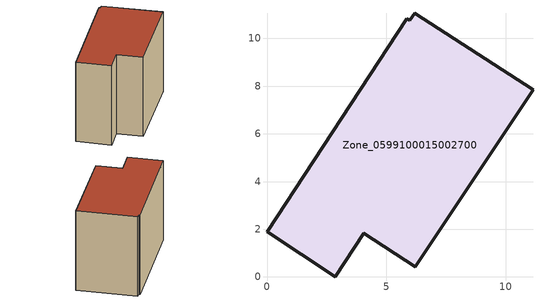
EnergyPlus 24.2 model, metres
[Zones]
Zone_0599100015002700
 floor ground (C_G): 5.86,10.81 5.98,10.75 6.19,11.06 11.15,7.85 6.21,0.43 4.05,1.84 2.86,0 0,1.9 z0.76
 wall outside (C_F): 0,1.9 2.86,0 4.05,1.84 6.21,0.43 11.15,7.85 6.19,11.06 5.98,10.75 5.86,10.81 0,1.9 z0.76:9.21
 roof outside (C_R): 5.98,10.75 5.86,10.81 0,1.9 2.86,0 4.05,1.84 6.21,0.43 11.15,7.85 6.19,11.06 z9.21
[BUILDING]
Pand.0599100015002700: North Axis=0; Terrain=City; Loads Convergence Tolerance Value=0.04; Temperature Convergence Tolerance Value=0.4; Solar Distribution=FullExterior; Maximum Number of Warmup Days=25; Minimum Number of Warmup Days=1
[Site:Location]
Rotterdam.The.Hague.AP_ZH_NLD Design_Conditions: Latitude=51.96; Longitude=4.45; Time Zone=1; Elevation=-4.5
[SITE:GROUNDTEMPERATURE:BUILDINGSURFACE]
18, 18, 18, 18, 18, 18, 18, 18, 18, 18, 18, 18
[MATERIAL] Thermal Absorptance=0.9; Solar Absorptance=0.7; Visible Absorptance=0.7
Name | Roughness | Thickness | Conductivity | Density | Specific Heat
G.TC.1965-1974 | MediumSmooth | 0.15 | 0.882353 | 540 | 1210
F.TC.1965-1974 | Rough | 0.3 | 0.697674 | 1920 | 840
R.TC.1965-1974 | MediumRough | 0.2 | 0.232558 | 1500 | 1000
[CONSTRUCTION]
C_G: G.TC.1965-1974
C_F: F.TC.1965-1974
C_R: R.TC.1965-1974
[ZONE]
Zone_0599100015002700: Type=1; Multiplier=1; Ceiling Height=Autocalculate; Volume=Autocalculate; Floor Area=autocalculate; Part of Total Floor Area=Yes
[ZONEINFILTRATION:DESIGNFLOWRATE]
Infil_Zone_0599100015002700: Zone or ZoneList or Space or SpaceList=Zone_0599100015002700; Schedule=AlwaysOn; Design Flow Rate Calculation Method=Flow/Area; Flow Rate per Floor Area=0.003; Constant Term Coefficient=1; Temperature Term Coefficient=0; Velocity Term Coefficient=0; Velocity Squared Term Coefficient=0
[HVACTEMPLATE:ZONE:IDEALLOADSAIRSYSTEM]
Zone_0599100015002700: Maximum Heating Supply Air Temperature=50; Minimum Cooling Supply Air Temperature=13; Maximum Heating Supply Air Humidity Ratio=0.0156; Minimum Cooling Supply Air Humidity Ratio=0.0077; Heating Limit=NoLimit; Cooling Limit=NoLimit; Dehumidification Control Type=ConstantSensibleHeatRatio; Cooling Sensible Heat Ratio=0.7; Dehumidification Setpoint=60; Humidification Control Type=None; Humidification Setpoint=30; Outdoor Air Method=None; Outdoor Air Flow Rate per Person=0.00944; Outdoor Air Flow Rate per Zone Floor Area=0; Outdoor Air Flow Rate per Zone=0; Demand Controlled Ventilation Type=None; Outdoor Air Economizer Type=NoEconomizer; Heat Recovery Type=None; Sensible Heat Recovery Effectiveness=0.7; Latent Heat Recovery Effectiveness=0.65
[ZONECONTROL:THERMOSTAT]
ThermostatControl_Zone_0599100015002700: Zone or ZoneList=Zone_0599100015002700; Control Type Schedule=DualSetpointControlType; Control 1=Thermostat_Zone_0599100015002700; Temperature Difference Between Cutout And Setpoint=0
[THERMOSTATSETPOINT:DUALSETPOINT]
Thermostat_Zone_0599100015002700: Heating Setpoint Temperature Schedule=HeatingSetpoint_Zone_0599100015002700; Cooling Setpoint Temperature Schedule=CoolingSetpoint_Zone_0599100015002700
[SCHEDULE:COMPACT]
HeatingSetpoint_Zone_0599100015002700: Through: 12/31, For: AllDays, Until: 24:00, 21
CoolingSetpoint_Zone_0599100015002700: Through: 12/31, For: AllDays, Until: 24:00, 24
DualSetpointControlType: Through: 12/31, For: AllDays, Until: 24:00, 4
AlwaysOn: Through: 12/31, For: AllDays, Until: 24:00, 1
